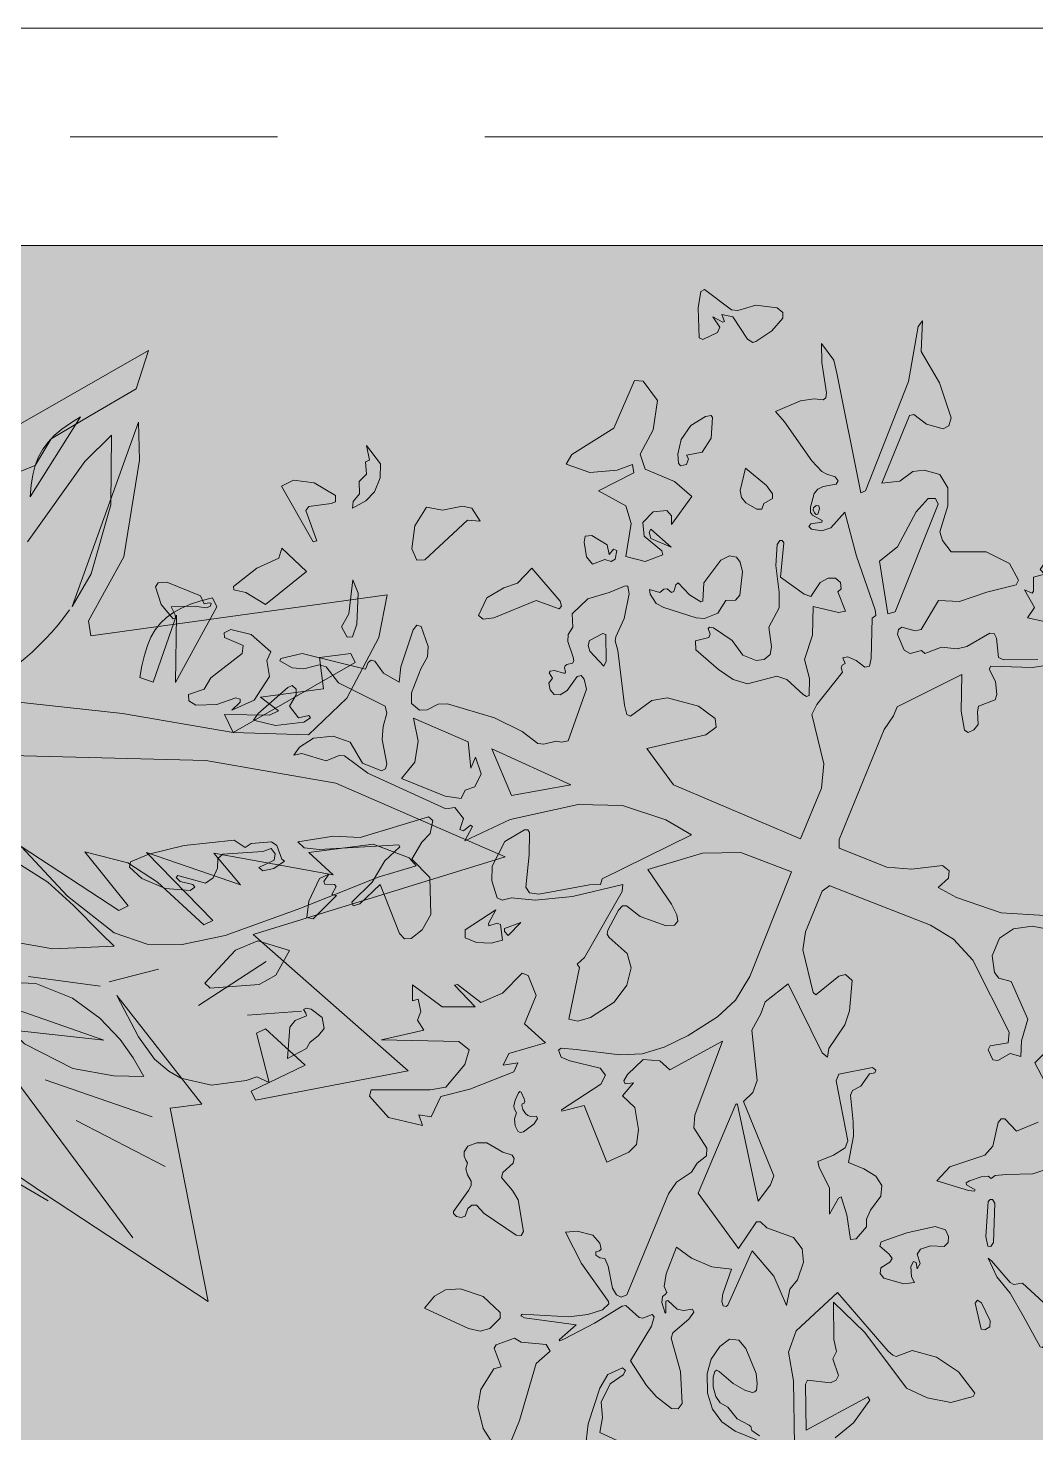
# Model space of a CAD drawing. Header units: millimetres. Extents: x 0 to 1313252738, y -131 to 560100888.
# Drawn here: x 1312633151 to 1312634078, y 560045621 to 560046912 of the extents above; entities that cross this region are included whole.
import ezdxf

# ---------------------------------------------------------------- set-up
doc = ezdxf.new("R2010")
doc.units = ezdxf.units.MM
doc.linetypes.add('CENTERX2', pattern=[101.60000000000001, 63.5, -12.7, 12.7, -12.7])
doc.layers.get('0').update_dxf_attribs({"lineweight": 0})
for name, color, linetype, lineweight in [('001通り芯', 6, 'CENTERX2', 0), ('002外周躯体', 7, 'Continuous', 13), ('009床', 7, 'Continuous', 5), ('010植栽', 92, 'Continuous', 0)]:
    doc.layers.add(name, color=color, linetype=linetype, lineweight=lineweight)

# ---------------------------------------------------------------- blocks, each defined once
blk = doc.blocks.new('樹木平面（CAD素材.com）5dde948b')
at = {"color": 0, "linetype": 'ByBlock', "lineweight": -2}
for points in [[(-68.06893015804599, 520.8026171113041), (-53.45128933142769, 530.7507337849719), (-43.50317265776174, 542.3230327727086), (-43.30014986850073, 547.5001138988009), (-48.47723099459471, 551.9666152624886), (-68.06893015804599, 554.1998659443325), (-84.61528748261117, 549.4288303967569), (-90.40143697648091, 550.0378987645327), (-115.3732400552799, 568.8175067709462), (-118.8246274726734, 566.8887902729903), (-121.1593895491496, 551.9666152624886), (-120.1442756028518, 524.2540045286986), (-116.8959109747193, 522.6298222146306), (-103.3948954890256, 529.3295742601621), (-101.3646675964446, 533.999098413109), (-107.658374063456, 543.7441922975177), (-98.52234854681956, 538.5671111714255), (-96.89816623275328, 539.3792023284594), (-99.53746249311735, 545.8759315847328), (-89.3863230301904, 543.642680902889), (-75.88530754449674, 523.2388905824064), (-70.9112492076638, 520.0920373488989), (-68.04607731959186, 520.8181697374702)], [(-0.0623617916899093, 20.64484045549398), (-7.218915113047843, 15.6200264213453), (-22.4456243074419, -21.83767819685318), (-25.0341648704889, -38.28252412679422), (-15.59360516996457, -77.56743384831952), (-13.00506460691758, -79.69917313553378), (8.007794081338941, -62.49299174587349), (14.25074485104051, -60.97032082643454), (20.49369562074208, -66.60420322835897), (17.90515505769508, -94.46908105409193), (13.4894093913208, -107.4117838693228), (-0.9759643433535528, -129.0337109253564), (-2.194101078905077, -136.9515997064386), (-7.066648021103902, -133.144922407841), (-38.58593605349233, -69.64954506723689), (-59.7510618336928, -86.2466580891214), (-63.55773913229132, -97.36215580102586), (-71.93242918920805, -112.1320637195836), (-66.90761515505801, -158.5735267624718), (-70.86655954560047, -169.5367573824323), (-79.5457837863978, -177.9114474393468), (-51.52863886872729, -246.1271046302127), (-54.57398070759882, -254.5017946871267), (-66.14627969533832, -269.5762367895722), (-84.97457005385877, -180.8239553438206), (-85.63310663922677, -180.0337114413814), (-86.59457005386139, -180.3893211974791), (-121.343213346543, -262.0101291243082), (-84.23755785873438, -313.1179187584544), (-67.43499688312659, -288.614184002357), (-63.83444810263973, -288.4141535145523), (-58.1335792002028, -293.9149919291863), (-33.62984444410177, -302.8163486365033), (-25.72864017581378, -313.2179340023572), (-24.42844200507898, -325.419793758455), (-29.92928041971391, -341.7222785145523), (-36.93034749288563, -350.3235894901618), (-39.93080480995923, -365.4258913194308), (-51.53257310264235, -338.3217602218692), (-71.6356371270267, -315.0182083926015), (-93.95014932215052, -365.1591840023575), (-95.32813712703137, -366.3593669291863), (-98.30636883435, -365.692598636504), (-99.50655176117651, -361.7364400999181), (-98.5409724928868, -354.6625224169916), (-90.46875450508014, -332.0306779047964), (-108.6975745317577, -329.8782665099798), (-127.3754213305328, -321.7770317538821), (-141.1025135561467, -311.8755226075409), (-150.5956271232171, -336.1708922721746), (-152.3959015134642, -347.8393373941258), (-150.0622124890687, -353.306837394126), (-151.3957490744396, -355.240465442906), (-154.1294990744391, -356.9740630038818), (-154.7295905378523, -362.6415934916872), (-151.6624563915138, -372.3097337355889), (-150.7956576110264, -372.1763800770523), (-151.0623649280933, -361.4414105648571), (-149.1287368793164, -360.7079654429064), (-140.3940722451698, -368.6425081258335), (-134.5265112695597, -369.9093678819308), (-126.5252917573634, -368.6425081258335), (-125.3251088305369, -371.3762581258329), (-129.8591332207761, -377.8439105648572), (-144.5947124890699, -390.3791544672963), (-146.0616027329706, -395.4465934916867), (-137.3269380988313, -426.1179349551012), (-135.9934015134604, -455.4557398331493), (-139.5272734646823, -460.389825199003), (-145.6615417573666, -459.9897642233932), (-159.3969685866359, -449.5215020282716), (-168.7317246841958, -438.9198861746131), (-183.3339502939525, -416.2497642233934), (-164.2310387085854, -384.4782550770524), (-161.5639655378509, -375.9436209307109), (-163.6309472451721, -373.7432855648572), (-172.0989045622445, -377.0771270282721), (-175.4327460256572, -376.2770050770527), (-187.6346057817536, -365.4753587355894), (-191.1018009037034, -366.0087733697351), (-216.6168009037028, -381.6556026380281), (-244.0209777329765, -396.1911514185161), (-248.2216179768766, -397.8580721502234), (-249.0217399280991, -396.9912733697352), (-233.4193618793179, -383.1891697111986), (-280.7599106598027, -376.5881636136381), (-284.1604289524876, -374.9879197111991), (-283.0269228549259, -373.4543526380285), (-240.1537216354154, -375.9213953209551), (-222.5510387085851, -373.6543831258327), (-209.08231919639, -369.5204197111989), (-203.2147582207799, -363.7862123941259), (-203.4814655378541, -361.5858770282721), (-228.351922854923, -326.647218491687), (-243.2208557817539, -297.9095050770525), (-232.3525326110212, -297.0427062965646), (-218.1503679768757, -300.7099319063209), (-211.5493618793153, -308.1777367843697), (-210.2825021232165, -313.6452367843694), (-211.9494228549265, -315.17880385754), (-215.4166179768763, -316.1789562965651), (-215.4166179768763, -318.979383125833), (-211.4826850500504, -321.4464258087596), (-206.9486606598039, -322.0465172721747), (-203.8148496841932, -329.3809684916864), (-199.8809167573672, -349.3840172721743), (-196.3470448061453, -355.5849623941258), (-192.013050903708, -357.651944101443), (-186.8122582207761, -355.5182855648573), (-148.4251574204718, -262.7083065252232), (-141.0740369936429, -252.0566830496132), (-127.4219562009639, -242.9052882325404), (-122.1711558960851, -234.5040077447352), (-113.4698296765746, -227.9030016471747), (-113.3198068107194, -220.7019040861987), (-125.1716132131587, -202.0990687203453), (-124.12145315218, -190.3972851837602), (-98.91761168876474, -122.4369269520525), (-147.2249744936453, -148.8409513422962), (-156.3763693107212, -140.4396708544914), (-171.6787016277922, -139.2394879276621), (-186.2309196155947, -153.041591586199), (-189.5314226643786, -158.8924833544915), (-188.1812168716969, -161.4428720740038), (-180.6800735790129, -160.6927577447354), (-190.7316055912051, -172.694587013028), (-179.3298677863313, -183.4962333544913), (-176.0293647375474, -203.5992973788816), (-177.9796619936423, -217.4014010374181), (-184.8807138229131, -224.3024528666865), (-205.3019831420279, -233.5584630841199), (-225.9697422883728, -181.5081429621687), (-246.4568154590998, -186.5657039377788), (-246.9507178981257, -185.57789905973), (-210.5501081420261, -162.0088746694859), (-206.2827910688538, -153.6075941816811), (-211.1724252152017, -147.1177161329005), (-239.2211447273912, -140.5833868646077), (-247.1779130200776, -136.9383868646077), (-249.5782788737379, -130.6707649133882), (-247.2668154590974, -128.7149112548518), (-233.4424861908082, -130.1373502792416), (-193.1252300932501, -134.9825332060713), (-172.6776691176383, -133.9157039377787), (-152.4968154591006, -127.9592405231446), (-130.449010581051, -117.1131429621691), (-103.3337666786137, -99.95497223046186), (-86.88681545910005, -84.57485027924258), (-73.81815692251621, -63.01600881582771), (-35.27243283715143, 33.47633874514759), (-81.83776058104924, 51.13273356222135), (-117.2431569225118, 50.59931892807481), (-167.5174861908053, 35.59703234270911), (-145.8452015109251, 3.472691641489746), (-140.6888600475104, -6.276942504851376), (-139.948006388975, -11.87779616338821), (-142.9410551694636, -15.61169860241261), (-150.5570307792186, -16.44145469997329), (-174.4717868767802, -7.669747382900367), (-187.0509332182446, 2.139155056124309), (-190.778250291416, 2.007447739051258), (-194.5582502914149, -1.798893724363551), (-204.2224804743419, -20.30994555363213), (-204.7558951084902, -23.95494555363212), (-203.0074804743381, -27.06653091948556), (-186.3790201084885, -41.70209494387608), (-182.7784713280016, -54.97078396826646), (-186.8457579133646, -70.77319250485151), (-198.4475262060477, -86.5756010414366), (-220.0508188889762, -100.5110583585101), (-231.7859408401964, -104.0449303097293), (-239.9871908401947, -102.2446559194854), (-230.2238371816602, -54.69776567558302), (-232.41635242556, -51.62733884631506), (-225.5412304743404, -45.49307055363214), (-190.919286876775, 15.15691420246549), (-190.41921065727, 21.55788981222122), (-236.7596069987303, 10.75624347075836), (-271.1648509011684, 7.155694690270137), (-292.7681435840968, 9.356030056124384), (-301.5028082182435, 7.289048348806772), (-305.9701557792177, 9.422706885392472), (-310.8375643158033, 24.95840810490427), (-310.5708569987291, 38.62715810490454), (-299.0357655353182, 61.36395688539233), (-280.6996374865375, 71.9655727390509), (-277.6325033401918, 71.83221908051428), (-276.1656130962911, 69.43185322685575), (-276.6990277304394, 49.09542030002649), (-279.6105826084859, 19.1575239585627), (-276.3656435840931, 13.91228005612402), (-267.5198509011716, 12.93435322685536), (-221.157228949949, 21.36897212929489), (-210.9778996816567, 21.76903310490479), (-209.333204559709, 26.79202090978242), (-127.3957159926321, 67.23568516283103), (-150.7992830658077, 81.03778882136749), (-190.7053653828807, 94.23980101648978), (-231.3615620292221, 95.13993821161148), (-293.921097090195, 81.58787266283116), (-335.727469041416, 61.88486961405079), (-328.7264019682443, 74.88685132136787), (-330.6266916023924, 76.38707997990468), (-337.0276672121436, 70.88624156527021), (-340.3281702609274, 72.18643973600183), (-336.9276519682426, 82.48800985795332), (-345.0288867243398, 92.58954949209965), (-353.2301367243381, 91.38936656527041), (-424.9410666023868, 124.1943665652702), (-446.2443135536123, 140.0967903457581), (-451.2450757487276, 140.1968055896604), (-463.1468897731211, 135.4960891262458), (-485.650319651173, 142.0970952238072), (-492.9514324560478, 140.5968665652703), (-487.7506397731231, 148.0980098579534), (-474.8486733097052, 156.1992446140511), (-456.8459294072709, 157.9995190042946), (-441.2435513584896, 152.4986805896606), (-429.7417983097075, 133.295753760392), (-412.3391458706791, 126.0946561994169), (-408.6385818462913, 127.8949305896603), (-407.5384141633658, 132.6956622969778), (-411.8390696511668, 155.0990769311242), (-410.8389172121497, 166.9008757116121), (-407.3383836755636, 179.3027659555146), (-408.8386123341007, 185.6037263213679), (-451.9451824560491, 207.2070190042946), (-463.2469050170221, 221.8092446140508), (-469.6478806267805, 223.7095342481971), (-483.850045260926, 220.1089854677098), (-494.4516611145847, 220.9091074189291), (-505.6533684316564, 227.3100830286848), (-504.7532312365328, 229.4104031506363), (-485.1502434316607, 234.0111043701486), (-427.0413867243441, 219.7089244920994), (-424.6410208706838, 225.8098543701485), (-421.8405940414122, 228.0101897360018), (-418.3400605048263, 226.9100220530754), (-410.4388562365384, 216.1083757116121), (-396.1366763584846, 207.8071104677097), (-394.5364324560469, 221.9092598579536), (-383.234709895074, 255.9144427847823), (-379.7341763584882, 260.1150830286851), (-375.7398747625229, 258.856148220149), (-369.5476796901385, 240.3810743976228), (-370.0552366632801, 231.14353748636), (-376.0444089464109, 219.9772840771407), (-384.7743888845252, 198.0508228372196), (-384.5713660952642, 188.2042175581809), (-377.3678167578728, 182.098495155295), (-370.1793061456083, 182.3992696579002), (-360.1935926591141, 187.6327460032312), (-351.6816742353877, 187.6477847283618), (-308.5393315179498, 174.8573490050748), (-282.856948676741, 162.3714474656749), (-268.442330639391, 151.4082168457148), (-263.1637381186702, 150.5961256886808), (-251.7944619201917, 153.5399561329291), (-246.7188921887246, 152.5248421866363), (-240.7297199056011, 153.7429789221878), (-223.7322008271185, 201.1600792579015), (-225.8526610704903, 210.5893599145752), (-228.7852124708916, 213.7474921919302), (-232.5298550283223, 213.0707495610681), (-241.6433224572647, 200.1675233993042), (-248.0498193627536, 196.1070676141339), (-253.644225111213, 196.5131131926509), (-257.3888676686438, 200.6638013286028), (-258.4265397026356, 206.7996011817495), (-255.1330588991077, 211.4916834223909), (-258.291191176464, 216.1837656630323), (-257.3888676686438, 217.8981803278825), (-253.3083602499719, 218.3343033566603), (-244.9668807110538, 215.8880040688041), (-243.4028532975026, 216.008313869846), (-243.0218722608661, 216.9908439116903), (-244.1848670042782, 221.1415320476421), (-243.5632663655597, 222.8058176287241), (-241.8588775174612, 223.9888640056379), (-236.8259175072053, 225.2521169165802), (-235.5827162297682, 227.1971253667607), (-236.0840070674421, 230.8465226650374), (-240.9527943283647, 245.2448487501683), (-240.8512829337378, 251.6400666118116), (-236.4862929646733, 258.4413300519727), (-236.8923385431954, 270.6226974074843), (-222.5153173186663, 284.439526120912), (-202.9048197488046, 290.1943449374257), (-188.9087795609048, 296.1095768219948), (-186.7833064091646, 296.3702480575862), (-185.8007763673195, 295.7486474188686), (-184.6979365244369, 289.0514018275254), (-189.1168152585414, 266.3617252872441), (-196.8937159915258, 249.4375199937763), (-197.6155747977791, 245.6176838106899), (-195.1492238764149, 236.9553781356599), (-188.9532691227468, 186.4966956423495), (-186.6185070462779, 177.868227098862), (-183.2686310235112, 176.3455561794235), (-163.879954649321, 190.8616856114081), (-149.26231382271, 193.2979590825102), (-121.0421461157711, 185.5830930906863), (-105.5109027374965, 174.2138168922088), (-104.4957887911987, 166.194416716497), (-114.139371280984, 159.1901304870775), (-168.4592464514826, 146.6816708599826), (-143.8229949271517, 113.3760642582169), (-27.18640249812961, 63.58472519256292), (-7.696214729312488, 110.330722419339), (-5.716742534041259, 132.7139849350919), (-16.67997315399771, 177.9373112424287), (-11.95969330374282, 187.0733367590628), (11.48943885561675, 216.7654196881226), (10.37598574578078, 220.7751197759785), (11.18807690281755, 223.4144160363399), (14.03039595243535, 224.9370869557783), (11.79714527059332, 230.114168081871), (16.26364663427739, 231.1292820281638), (24.18153541536231, 227.6778946107683), (31.89640140718621, 221.4856995383834), (36.15987998161654, 222.5008134846762), (37.78030261439925, 229.5126190766605), (38.72492253664314, 266.5116425783872), (42.17630995403669, 269.1509388387476), (41.56724158626093, 274.2265085702111), (24.31030449928585, 323.5610463600333), (13.65160806321728, 363.9625814224801), (0.6581495506725333, 349.5479633851246), (-7.462762019673391, 347.0101785193929), (-17.08002674047384, 348.2546330239219), (-19.36591296027109, 350.7811388458062), (-17.59134339489901, 353.3076446676901), (-7.365010306322801, 354.6912073796739), (-7.274777955539321, 356.3454671440031), (-16.02731598135506, 361.2781689867288), (-17.95227279802566, 363.6843650075707), (-18.04250514880914, 368.556911949775), (-14.43321111754994, 381.1593636089342), (-11.06453668836548, 385.2799742946254), (-6.2521446466817, 387.5057056139044), (5.598370755960786, 389.6412045824013), (7.553405022892548, 392.7391819592354), (4.605814897364325, 396.4687857915401), (-2.853392767243348, 398.814826911861), (-7.395087756583961, 401.3112552834841), (-16.77925223786951, 411.3270462202381), (-41.8723050380322, 447.1295511537873), (-50.12856513454243, 456.4685994596794), (-27.05164142216017, 466.2813676071746), (-14.66725127738391, 468.2439212366743), (-6.207968391612666, 467.2288072903811), (-3.907043446688476, 469.0560123937083), (-3.0949522896517, 473.5901880204819), (-7.358430864082037, 501.7426814643313), (-7.832150705686217, 519.0672928143921), (3.401776966620674, 503.6375608307435), (6.311770279327903, 491.7268905275768), (28.45817287428145, 381.7900501440831), (32.72165144870451, 383.61725524741), (72.08269471620223, 484.2150473250113), (81.01569744357765, 534.6662104557545), (84.9746418341201, 540.0463143711058), (83.65499370394174, 511.724635269542), (100.7089080016558, 482.8953991948301), (111.3676044377316, 450.7162870973534), (109.3373765451433, 443.5089780786756), (103.9572726297956, 440.6666590290569), (88.73056343540155, 444.9301376034854), (77.05675305303521, 453.8631403308609), (73.09780866250003, 452.9495377791972), (47.719960005179, 390.7230528714586), (64.26631732975147, 392.5502579747854), (76.14315050137157, 401.280237912902), (86.70033554282055, 402.4983746484531), (100.9119307909168, 398.7424530471703), (108.3222625988528, 386.4595742970296), (108.3222625988528, 369.8117055778303), (101.0134421855437, 345.8550164453245), (103.4497156566467, 337.9371276642414), (111.3676044377316, 327.5829654120562), (143.5467165352056, 327.4814540174275), (165.067132196611, 316.7212461867253), (173.1880437669497, 301.5960483869648), (171.0563044797345, 297.3325698125358), (144.0542735083545, 290.4297949777456), (118.9809590349214, 282.0043492235168), (99.59228266073116, 282.91795177518), (83.85801649319546, 256.0174321984255), (78.27488978858673, 254.7992954628744), (65.89049964381775, 258.3521942748985), (62.94666919957307, 256.2204549876838), (62.1345780425363, 251.4494194401086), (68.3267731149208, 237.1363127973823), (73.80838842490266, 234.0909709585044), (84.16255067708335, 236.8317786134944), (87.30940391059632, 234.1924823531335), (102.5361131049831, 239.8771204523723), (116.7477083530793, 238.2529381383042), (125.6807110804547, 240.3846774255189), (146.9981039525992, 252.6675561756597), (151.0585597377685, 252.4645333864009), (153.1902990249837, 248.0995434173428), (154.8144813390572, 230.4365607518507), (159.7885396758902, 228.1017986753777), (191.1555606163347, 228.710867043153)], [(196.1296189531676, 222.6201833653972), (185.9784794902407, 221.0975124459587), (147.7086837150091, 222.3156491815098), (146.2875241901965, 219.7778643157781), (152.1751850786932, 208.4085881173005), (153.3933218142447, 196.4302435510476), (151.7691395001784, 191.3546738195841), (136.6439417004185, 185.5685243257162), (135.5273163594938, 180.5944659888823), (136.2378961218965, 168.9206556065169), (132.2789517313613, 163.7435744804243), (127.0003592106331, 161.4088124039513), (123.6504831878737, 163.6420630857951), (120.6051413489949, 181.1020229620285), (121.1126983221365, 214.7022945843151), (61.72853246402155, 185.1624787471992), (58.48016783588173, 176.6355215983412), (49.85169929239418, 164.3526428482), (8.270094267387321, 62.9554485378935), (8.270094267387321, 55.18982684875528), (52.12301674722766, 37.67911127520711), (75.11534763075542, 35.85190617188028), (103.4370267323211, 39.20178219464606), (109.6799775020226, 34.32923525244132), (109.0709091342469, 27.47721611496582), (99.3258152498347, 18.79799187416393), (116.2274624556048, 9.814233449474159), (157.3395772804615, -4.498873193252165), (197.3858224617033, -6.935146664354306)], [(216.4107496718025, -22.54095705473674), (185.9573312830216, -16.49538955237176), (168.6327199329571, -19.1572439004276), (155.7294937711958, -27.50373634772268), (149.1820088176064, -43.99933797497807), (151.2122367101947, -59.22604716936757), (155.272692495364, -64.40312829546019), (166.5404572992156, -67.34695873970895), (181.9701892828634, -102.0638557029174), (176.1840397889937, -122.1631118395116), (175.473460026591, -136.5777298768671), (165.7283661421788, -133.8369222218771), (154.3590899437004, -140.029117294262), (149.5880543961284, -139.5215603211159), (145.4260872163249, -130.1825120152239), (147.2532923196522, -126.6296132031993), (163.9011610388515, -123.7872941535797), (164.7132521958883, -114.0422002691707), (131.4111702953269, -47.81235973574029), (113.5959205378858, -28.4744390588653), (92.27852766574145, -15.68400333557792), (-0.2028620839955693, 20.54619131408754)], [(-372.4242256689722, 320.3151894864313), (-333.1393159474501, 356.7070244610231), (-321.5670169597106, 355.7934219093595), (-329.3326386488516, 367.6702550809832), (-337.8595957977122, 369.4974601843105), (-356.2839139229218, 365.8430499776564), (-371.0538218414768, 368.7361247245908), (-381.7125182775526, 351.3776762429861), (-384.3010588405996, 330.3648175547287), (-379.7330460822814, 319.8583882106), (-372.7290614102931, 320.1492565114072)], [(204.636323450406, 265.7619572964168), (245.9007053671994, 294.5404376738133), (254.579929608004, 304.8945999259986), (250.9255194013495, 307.9399417648765), (231.2830645405884, 300.1743200757378), (232.6534683680766, 309.1580785004271), (248.3369788383025, 339.1546956133752), (249.555115573854, 353.1632680722132), (238.7441520458342, 368.2377101746592), (230.5217290808687, 367.7809088988274), (209.3566033006609, 351.3360629688869), (199.611509416256, 333.5208132114508), (196.1093663015454, 315.2487621781834), (193.0640244626665, 311.4420848795858), (197.1752359451529, 306.8740721212689), (186.9733407849089, 304.1332644662789), (186.9733407849089, 291.3428287429915), (185.7552040493574, 289.5156236396651), (178.7509178199434, 292.7132325704865), (188.0392104285165, 276.4206537324899), (181.643992566871, 266.8278269400243), (198.5456397726484, 263.1734167333707), (205.1298906950433, 266.1061794707248)], [(-481.1001041973104, 309.3186504401083), (-519.0146100913371, 279.1697662352171), (-537.1343940326587, 290.2852639471212), (-547.9453575606785, 292.7215374182233), (-548.2498917445663, 295.6146121651577), (-526.780231780478, 312.6685264628741), (-506.6809756438852, 321.6522848875638), (-503.7879008969503, 330.7883104041975), (-481.1907919549375, 309.413084557334)], [(-570.0013515697827, -73.54479203366874), (-524.7780252624469, -70.11878246493097), (-509.4751825220847, -61.66795886204454), (-496.9131474367132, -39.05629570837618), (-525.9200284520302, -30.14867082965793), (-546.4760858644548, -38.59949443254436), (-574.7977649660206, -68.9767792753514), (-570.2352044820035, -73.21089480662386)], [(98.20605798604448, -250.6575834108371), (127.3660579860407, -259.592278532789), (132.8335579860395, -260.347949264496), (133.5003262787249, -259.0144126791297), (125.4991067665287, -254.3470346303493), (125.3213018884817, -252.613437069374), (128.3439848153102, -250.7020346303493), (138.8344726201867, -247.0125834108371), (145.2798994494551, -246.568071215715), (148.0803262787267, -248.5683760937641), (151.9475823762877, -245.9013029230323), (162.2158140835999, -244.8344736547397), (186.4861799372629, -244.2121565815687), (202.7207531079948, -238.9027053620562)], [(195.8846803183587, -134.5107141273001), (188.4085408366554, -142.1868840968127), (215.2126262025086, -193.3946889748613)], [(191.4089981537217, -196.7952072675443), (171.5059646171394, -205.0964725114468), (160.6043030317705, -193.8947651943736), (157.3037999829939, -193.6947347065684), (154.5033731537223, -197.1952682431542), (149.6026262025079, -218.7985609260809), (142.4015286415269, -227.0998261699828), (110.2966353488482, -238.0014877553494), (98.110549671208, -250.7199081602889)], [(60.94033489097274, -412.3547332017819), (57.63234563233345, -411.0240108680969), (53.42150259585833, -407.4347684703416), (6.748192540548187, -353.5071533803184), (-31.11555765616868, -388.6300959220438), (-38.11984388558995, -408.4248178747507), (-33.55183112727173, -434.7162690837299), (-32.53671718098121, -493.9989235472203)], [(4.873391120516317, -486.9780638790212), (21.47050414239857, -473.2740256040711), (36.54494624484869, -452.4134340077567), (34.71774114152139, -449.5203592608227), (-21.77334996966601, -479.9737776496017), (-22.53468542938572, -437.6435260891988), (-20.55521323411449, -433.9891158825451), (0.457645454142039, -436.5776564455913), (5.78699367217996, -434.1413829744892), (7.918732959395128, -429.8779044000602), (2.741651833301148, -414.3466610217828), (5.939260764123901, -407.6469089762517), (3.655254384964791, -396.5314112643468), (3.198453109132969, -362.2713155769706), (32.12920057847441, -390.1361934027036), (70.34824065638895, -441.4502033877965), (89.38162714937424, -450.4339618124864), (111.0035542054138, -454.6974403869153), (131.7118787097824, -449.2158250769348), (133.2345496292218, -445.8659490541694), (118.0078404348278, -426.5280283772948), (97.756317206291, -412.9762571942879), (75.67758887442687, -406.7333064245881), (60.9076809558719, -412.367188826512)], [(-67.55476314629414, -488.7936888702747), (-87.13518326589474, -480.9133969020181), (-99.37670552192505, -472.4315559285505), (-108.0690886472184, -460.7013503269472), (-112.4904738355144, -446.0536320500718), (-112.7912483381187, -428.007161893759), (-109.2421092073818, -414.743006328868), (-101.3016623386029, -402.9827232770039), (-92.2652683759552, -396.2660526656996), (-83.89057831903845, -397.1796552173632), (-77.34309336544902, -404.7930098145579), (-67.88561509915961, -427.9545263558016), (-66.862981790302, -437.3010940242592), (-67.5848405965553, -443.1962742753221), (-69.02855820906188, -444.8806114899111), (-71.46483168016493, -445.2716183432981), (-78.32249033956396, -443.1962742753221), (-89.0300626323042, -436.9702420713938), (-101.8430564432892, -426.0220501765639), (-104.3695622651757, -424.9091845169241), (-105.993744579242, -426.172437427866), (-107.557771992786, -431.3758363229367), (-107.557771992786, -440.1885292492697), (-104.9109563698621, -448.9711447253426), (-101.0309652862597, -454.8964024266651), (-93.9026095745103, -458.8365484107939), (-85.4809235015673, -469.6042756040615), (-74.29211200464852, -475.2889137033003), (-72.78823949162687, -476.7927862163264), (-71.85583853354547, -480.2817704465474), (-64.81771517258676, -485.2746271897935)]]:
    blk.add_lwpolyline(points, dxfattribs=at)
for points in [[(-170.6918735794134, 341.8245023390482), (-172.0622774069088, 354.3865374244197), (-162.4694506144406, 364.2077648548006), (-150.1358161669886, 365.5781686822956), (-145.5678034086704, 360.7817552860628), (-145.5678034086704, 352.7877329590083), (-127.0673517374853, 378.368604405583), (-143.0553963915918, 392.3010433184495), (-170.006671665662, 403.4926745763259), (-174.5746844239802, 417.4251134891924), (-162.6978512523601, 439.8083760049448), (-158.5866397698737, 466.7596512790151), (-171.8338767689893, 484.3465003985348), (-179.5994984581302, 485.0317023122824), (-198.7851520430595, 441.4071804703562), (-237.3848598508375, 417.1967128512765), (-242.6380745228998, 408.0606873346428), (-220.7116132829797, 400.52346628342), (-195.5875431122367, 402.5790720246622), (-181.4267035614575, 407.8322866967268), (-180.2847003718743, 400.0666650075881), (-212.7175909559264, 383.6218190776472), (-187.5935207851835, 369.917780802697), (-182.797107388953, 353.7013355106719), (-187.821921423103, 323.3240506678644), (-170.006671665662, 318.7560379095476), (-153.7902263736359, 324.6944544953594), (-154.7038289252996, 328.3488647020131)], [(-114.4540175633628, 451.8908412238015), (-128.0565444436906, 443.8376039165468), (-136.8541986448872, 430.7087968778287), (-140.0348890099376, 417.2416185236793), (-139.2904721159903, 409.1883812164241), (-137.3955927495808, 406.5490849560633), (-131.9139774395989, 407.9702444808731), (-130.2221208624432, 412.9104656861637), (-131.9139774395989, 416.2941788404728), (-117.4316851391595, 419.2041721531787), (-109.1077507795598, 431.9269336133793), (-107.8820946814412, 451.0261145288113), (-109.175425042642, 452.9736294331805)], [(-413.2365646565631, 408.415977215845), (-413.388831748507, 395.4732744006142), (-418.8704470584888, 382.6828386773268), (-426.6360687476226, 374.3081486204123), (-438.8174361031379, 367.6083965748812), (-438.208367735362, 373.8513473445805), (-432.5744853334363, 381.0079006659439), (-432.8790195173241, 392.1233983778479), (-426.1792674717909, 398.9754175153235), (-426.9406029315105, 410.3954494111158), (-423.2861927248632, 411.9181203305546), (-426.0270003798468, 425.4698915135613)], [(-82.51176538669459, 383.9416514438381), (-81.36130291422523, 377.5125964506515), (-77.36852139214533, 372.6400495084468), (-67.14970766612896, 366.8200628830355), (-62.61553203935545, 366.8200628830355), (-60.92367546219975, 372.0986554037572), (-52.93811241803269, 376.5651567674448), (-52.87043815494326, 380.9639838680463), (-58.35205346492512, 388.4081528075258), (-77.63921844448852, 404.4469531589493)], [(-471.8689117482098, 337.7450131673845), (-481.9185398165027, 365.457623901174), (-479.0254650695751, 369.1120341078272), (-458.4694076571431, 372.0051088547612), (-454.5104632666079, 373.5277797742002), (-454.5104632666079, 379.466196360012), (-474.3051852193129, 390.8862282558043), (-493.3385717122982, 393.3225017269064), (-504.301802332262, 387.8408864169264), (-475.0665206790326, 336.8314106157213)], [(53.28283405817272, 270.4885816088422), (59.90645255773052, 272.315786712169), (99.34362937119657, 371.4924192649601), (97.11037868935455, 376.4664776017939), (90.20760385456744, 376.4664776017939), (79.14286183997683, 364.2851102462823), (62.08894754226275, 332.2075095434347), (45.51721236903175, 318.9095168470012)], [(-14.33621146284349, 363.3912335533369), (-12.75213241578967, 361.8673094068035), (-11.32846643678567, 362.328496977465), (-9.64412922219708, 367.1609406526554), (-10.30583312792805, 369.9681693436373), (-12.83233894981458, 370.1486340452007), (-15.17838007013415, 367.8627478254011), (-15.43905130572602, 366.1583589773045)], [(-223.9241581351489, 322.9201199100689), (-218.2395200359133, 316.2880421276241), (-207.140940889778, 320.6191949651393), (-201.2532800012814, 318.7243155987262), (-197.4635212684552, 320.8898920174843), (-196.0423617436427, 328.7401065354802), (-198.9523550563499, 329.9582432710313), (-203.1481593676908, 325.221044854999), (-204.7723416817644, 333.9510247931157), (-218.9839369298606, 342.5456562050604), (-225.074620607611, 342.0042621003709), (-226.0220602908193, 336.5226467903903)], [(-164.6011899016557, 339.8450301437774), (-146.0246046845022, 331.9271413626948), (-164.6011899016557, 348.3719872926354), (-166.1238608210951, 345.7834467295893)], [(-123.4132597330281, 237.5049342030625), (-123.5147711276549, 245.6258457734039), (-111.4349151667738, 248.8742104015405), (-110.0137556419613, 251.8180408457892), (-111.9424721399227, 256.9951219718814), (-110.8258467989981, 258.4162814966912), (-107.0699251977166, 257.8072131289159), (-89.91449950536847, 246.1334027465505), (-80.06789422632937, 232.530875866229), (-67.98803826544825, 227.6583289240243), (-60.47619506288538, 228.4704200810584), (-55.09609114753039, 233.0384328393752), (-53.67493162272513, 240.3472532526826), (-56.31422788308191, 258.4162814966912), (-46.87366818255759, 276.1807755568125), (-46.67064539330385, 290.4938821995383), (-49.71598723218268, 315.0596396998203), (-48.59936189125801, 334.4483160740101), (-46.06157702552809, 338.0012148860342), (-44.03134913293979, 337.899703491405), (-42.30565542424665, 335.9709869934491), (-45.65553144701334, 304.2994318691185), (-23.7290702070859, 288.5651657015824), (-17.63838652933555, 286.5349378089973), (-9.009917985848004, 299.4268849269138), (-1.802608967165724, 303.2843179228257), (5.100165867621398, 303.2843179228257), (9.668178625939618, 299.223862137655), (10.27724699371538, 293.5392240384162), (7.333416549463436, 290.6969049887971), (14.23619138425783, 272.9324109286758), (7.942484917239198, 271.8157855877539), (-15.40513584748623, 277.2974008977344), (-16.11571560989614, 250.802926899496), (-23.32302462857115, 228.5719314756875), (-18.75501187025293, 211.0104602048245), (-19.26256884340182, 195.377705431918), (-21.69884231450487, 194.6671256695131), (-24.54116136412267, 196.3928193782108), (-39.6663591638826, 210.1983690477905), (-48.90389607514589, 213.3452222812975), (-75.80441565189905, 206.0364018679907), (-89.10240834833166, 210.2998804424196), (-102.5019124393984, 219.4359059590538)], [(-123.085462521205, 266.7926457866779), (-115.3705965293811, 266.2850888135317), (-102.9862063846049, 271.0561243611064), (-95.88040876055678, 282.7299347434723), (-86.94740603318131, 283.0344689273598), (-82.78543885338513, 287.8055044749353), (-80.34916538228207, 309.0213859524515), (-82.68392745875826, 318.1574114690852), (-86.03380348152494, 322.5224014381438), (-92.32750994853632, 323.842049568324), (-100.2453987296212, 319.9846165724121), (-115.8781535025227, 299.0732692787833), (-116.8932674488205, 282.2223777703257), (-118.7204725521478, 281.7148207971795), (-129.0746348043285, 288.0085272641936), (-139.6318198457702, 299.1747806734128), (-141.7635591329854, 297.3475755700861), (-143.5907642363126, 290.9523577084424), (-145.620992128901, 290.2417779460375), (-149.7829593086972, 293.5916539688033), (-152.828301147576, 293.1856083902862), (-156.4827113542305, 290.2417779460375), (-165.8217596601207, 292.9825856010275), (-165.2126912923449, 288.6175956319694), (-159.8325873769972, 280.1921498777406), (-152.7267897529491, 276.2332054871995)], [(-315.4335081623467, 285.274724952842), (-299.902264784072, 294.4107504694762), (-287.4163632446689, 298.6742290439051), (-274.0168591536094, 312.5305344107996), (-248.1314535231468, 282.0771160220206), (-246.7610496956513, 277.6613703556477), (-248.8927889828665, 275.2250968845455), (-270.0579147630669, 282.6861843897959), (-308.8860232087573, 266.8504068276306), (-318.9356512770573, 265.7845371840235), (-323.0468627595437, 268.9821461148454)], [(-614.9344187331044, 279.2501294226318), (-603.7004910608048, 265.9859738577411), (-601.602588905127, 266.5950422255164), (-602.0763087467312, 269.6403840643948), (-605.7983932164752, 276.8815302146154), (-584.4810003443307, 277.6259471085632), (-573.1793984089344, 276.0694390575818), (-569.3896396761082, 277.5582728454774), (-568.848245571422, 280.2652433689246), (-571.0138219901819, 280.5359404212691), (-575.2096263015228, 279.8591977904071), (-578.7286879820058, 287.1003439406277), (-609.5881519493014, 299.755431137743), (-617.6413892565506, 299.0110142437952), (-620.2130112538252, 295.2889297740553)], [(-443.9279003765005, 248.9923319505856), (-438.9030863423577, 249.4491332264174), (-435.0202754977836, 261.0975657601257), (-433.8782723082077, 289.4192448616905), (-438.6746857044381, 301.752879309146), (-442.3290959110927, 270.6903925525912), (-448.9527144106505, 258.5851587430516)], [(-549.9541728934599, 181.9437914453669), (-529.2458483890913, 191.0798169620006), (-515.2372759302489, 213.0062782019217), (-517.6735494013518, 227.623919028536), (-514.1714062866412, 235.6940749015625), (-531.9866560440823, 251.6821195556713), (-550.8677754451237, 256.2501323139886), (-556.9584591228813, 253.2047904751102), (-556.6539249389933, 248.7890448087374), (-539.4477435493282, 241.3279573034865), (-540.3613461009918, 234.0191368901797), (-569.2920935703332, 211.7881414663707), (-575.2305101561468, 201.4339792141854), (-589.6958838908139, 196.2568980880933), (-589.5436167988701, 190.6230156861693), (-582.8438647533367, 186.5118042036838), (-563.6582111684073, 187.1208725714596), (-546.2997626868054, 193.3638233411593), (-542.340818296263, 191.9934195136643), (-542.340818296263, 189.2526118586743)], [(-220.9487914059755, 245.9182197381442), (-222.2684395361611, 241.5532297690857), (-220.7457686167217, 236.2746372483639), (-207.9553328934307, 222.4690875787842), (-205.7220822115887, 227.1386117317302), (-205.9251050008497, 251.3998350481243), (-208.7674240504675, 252.5164603890462)], [(-525.5914381824368, 179.050716698433), (-530.007183848811, 172.8077659287332), (-509.755660620267, 167.9352189865285), (-483.5657208059164, 170.9805608254064), (-477.6273042201101, 174.787238124004), (-478.9977080476055, 176.9189774112183), (-488.7428019320104, 174.9395052159475), (-496.9652248969833, 185.5982016520202), (-490.8745412192256, 196.1046309961493), (-490.8745412192256, 201.2817121222415), (-494.5289514258802, 204.7838552369517), (-498.4878958164227, 202.8043830416809)], [(-378.4564090976092, 153.4540281552126), (-381.6540180284318, 134.0399739323661), (-393.9876524758838, 119.193932467836), (-353.789140202698, 102.9774871758113), (-338.9430987381675, 100.6934807966527), (-335.5170891694324, 108.4591024857914), (-326.381063652796, 111.4283107786973), (-320.6710477049019, 123.5335445882374), (-325.9242623769642, 138.8363873285989), (-330.2638744973701, 128.5583586223861), (-332.7762815144415, 152.7688262414653), (-382.7960212180078, 174.4668868434705)], [(-310.8498202745213, 146.3736083798217), (-238.2184174172835, 113.2555158820241), (-292.806169879168, 103.4342884516427)], [(-413.6420815298952, 21.79344090970289), (-395.7760760751444, -23.37912970031903), (-391.1065519221993, -28.15016524789462), (-384.9143568498149, -28.04865385326548), (-374.864728781522, -20.0292536775537), (-367.0483513950638, -5.919169824085657), (-367.9619539467276, 28.18865877134704), (-384.5083112713, 44.93803888517549), (-375.3722857546636, 60.67230505271118), (-367.6574197628397, 68.48868243916466), (-365.1196348971098, 80.5685384000476), (-369.1800906822791, 83.81690302818379), (-432.0156439577949, 64.83427223251147), (-456.479890063445, 66.05240896806254), (-489.1665591340678, 60.87532784196992), (-483.3804096402054, 55.29220113736073), (-469.4733485759899, 53.87104161255093), (-396.2836330482933, 58.13452018697989), (-395.3700304966296, 56.20580368902392), (-409.1755801662111, 43.41536796573655), (-420.7478791539434, 23.72215740765932), (-439.5274871603578, 5.348594979762765), (-438.2078390301793, 1.998718956996981), (-432.3201781416828, 3.825924060323359)], [(-626.0641914848783, 49.50922387457421), (-593.6820565981434, 57.42711265565686), (-547.595883436461, 62.40117099249073), (-537.6477667627877, 55.59990755233002), (-532.1661514528131, 59.45734054824197), (-513.3865434463987, 60.77698867842264), (-508.4124851095585, 57.42711265565686), (-504.0474951405013, 45.0427225108865), (-501.5097102747714, 43.01249461830184), (-511.2548041591835, 36.51576536202856), (-521.4059436221105, 34.28251468018471), (-524.9588424341308, 37.32785651906261), (-511.0517813699225, 44.12911995922331), (-510.1381788182589, 49.91526945309124), (-513.7925890249134, 54.78781639529597), (-521.4059436221105, 51.94549734567681), (-558.0515570832687, 49.61073526920336), (-562.8225926308478, 45.65179087866226), (-563.1271268147357, 36.71878815128684), (-566.984559810644, 27.68427402928228), (-573.9888460400653, 22.91323848170714), (-599.6712288812668, 30.01903610575573), (-600.9908770114525, 28.1918310024289), (-597.3364668047979, 24.53742079577523), (-585.8656792116926, 21.69510174615607), (-583.8354513191042, 19.36033966968307), (-588.2004412881614, 16.21348643617557), (-610.9389936851185, 18.0406915395024), (-632.5609207411508, 27.07520566150697), (-644.0317083342561, 37.73390209757963), (-642.9150829933387, 42.50493764515522)], [(-479.0852087549537, 6.382742312548089), (-480.8109024636469, -8.742455487212283), (-475.1262643644113, -9.757569433505068), (-453.7073600976327, 11.55982343864025), (-457.8693272774362, 12.47342599030389), (-454.0118942815206, 19.78224640361122), (-455.6360765955941, 21.81247429619589), (-464.2645451390816, 21.91398569082549), (-465.381170479999, 24.35025916192762), (-460.8131577216809, 31.25303399671793), (-469.4416262651684, 27.29408960617639)], [(-302.8860124694365, -15.06867732281853), (-301.0588073661093, -29.38178396554486), (-311.615992407551, -32.32561440979362), (-324.9139851039836, -31.61503464738826), (-335.4711701454253, -27.25004467833014), (-335.3696587507984, -19.94122426502326), (-307.0479796492327, -1.466150442497109), (-314.052265878654, -14.15507477115534), (-313.6462203001392, -16.18530266374046), (-305.9313543083153, -13.74902919263832)], [(-295.7802148453884, -25.11830539111588), (-284.2079158576489, -13.2414722194917), (-299.231602262782, -18.82459892410134), (-299.1300908681552, -21.56540657909136)], [(-367.6809471433699, -167.1856169954926), (-353.0633063167516, -164.6732099784185), (-335.7048578351496, -143.8887519280765), (-331.5936463526632, -130.4131142910419), (-341.1864731451315, -122.6474926019032), (-412.4474721748738, -121.0486881364922), (-373.390963091264, -112.3694638956904), (-379.3293796770777, -103.0050377411403), (-376.1317707462549, -95.01101541408615), (-378.6441777633264, -83.5909835182938), (-383.8973924353959, -85.41818862162063), (-383.8973924353959, -70.57214715709097), (-356.4893158854939, -90.89980393160113), (-326.3404316806009, -90.6714032936852), (-345.0692839896983, -70.80054779500688), (-342.3284763347074, -70.11534588125915), (-320.858816370619, -86.78859244911564), (-300.9879608719384, -78.10936820831377), (-282.9443104765924, -59.83731717504634), (-277.4626951666105, -62.12132355420454), (-270.1538747533013, -80.39337458747241), (-280.8887047353455, -106.4310473098785), (-261.4746505124967, -123.7894957914823), (-295.2779449240443, -133.8391238597796), (-300.5311595961066, -144.3455532039083), (-286.8271213211592, -142.289947462666), (-290.7099321657261, -150.5123704276361), (-331.1368450768314, -166.5004150817453), (-357.8597197129894, -173.1240335813049), (-366.7673445917061, -191.8528858904042), (-377.9589758495822, -190.0256807870773), (-374.6683148070115, -199.8215303688012), (-405.8661500897397, -192.445035692408), (-423.1907614398041, -172.819499397417), (-421.8118983294225, -166.9572163575767)], [(-466.7254034010656, -100.6364385331235), (-464.8981982977384, -110.6860666014208), (-470.0752794238324, -117.0812844630645), (-478.196190994171, -123.6795251139665), (-481.343044227684, -129.1611404239465), (-498.8030041039128, -138.3986773352098), (-496.5697534220708, -109.4679298658698), (-491.6972064798646, -103.2757347934844), (-481.140021438423, -99.21527900831416), (-481.8506012008255, -96.67749414258242), (-483.9823404880408, -93.1245953305579), (-481.5460670169377, -91.90645859500681), (-477.0795656532536, -92.82006114667001)], [(5.81707112244112, -158.8784326921896), (16.47576755850969, -213.9991199758802), (14.03949408741391, -220.2928264428942), (3.177774862077058, -227.1956012776846), (-11.33835456990709, -233.0832621661816), (-10.01870643972142, -238.6663888707913), (-0.3751239499433723, -257.1414626933174), (-0.3751239499433723, -281.5041974043406), (7.745787620395276, -266.6835337884681), (10.38508388075934, -265.5669084475462), (15.3591422175923, -282.1132657721164), (18.85564581037397, -304.5924001605749), (23.99888980492324, -304.0058898804941), (33.51840281238037, -293.1780077867061), (33.39809301133573, -286.0195746247013), (37.21792919442304, -277.8685856041002), (46.69232602649208, -264.7548172905126), (47.50441718352157, -255.0999557568848), (42.21078593767379, -246.5278824326356), (31.20243914232196, -239.6702237732361), (17.12619242039727, -234.0457405745183), (21.66788740973789, -209.8333931147981), (21.30695800661124, -196.4489277488651), (18.71277792164255, -171.9734025993643), (20.607657288052, -167.7099240249358), (28.45787180604748, -163.5817939766789), (36.30808632404296, -152.3478663043738), (41.18063326624906, -151.5357751473393), (42.12807294945742, -148.9641531500647), (39.21807963675019, -146.4602054158763), (8.25334459354417, -152.584726225175)], [(-286.281789643599, -169.7593654103734), (-289.4230091557947, -176.5159507762273), (-290.5491067167714, -181.9093654103735), (-290.3713018387243, -184.3393654103733), (-288.1783750094509, -188.3103410201297), (-289.986057936283, -193.8222922396417), (-289.5711798875018, -200.3121702884223), (-287.0819115948216, -205.1721702884224), (-284.8297164728683, -206.3279019957394), (-281.6292286679927, -205.705584922569), (-271.9388628143315, -198.3563166298859), (-268.8173993996934, -193.5424141908615), (-269.6998384240833, -191.3033898006179), (-275.1525213509194, -191.5536337030566), (-277.6549603753046, -190.6711946786663), (-279.9466676923803, -188.8799751664715), (-282.2383750094559, -185.2975361420813), (-283.4369115948175, -181.4780239469591), (-283.1208140338458, -180.0950971176908), (-281.19349696067, -179.2697312640325), (-280.6008140338418, -177.8999751664719), (-281.1276433021376, -175.2526580933013), (-283.8013018387173, -169.2599751664715), (-285.0964237899425, -168.7221702884221)], [(-288.5037182674387, -300.6753281188485), (-283.8341941144936, -301.1490479604518), (-281.6686176957337, -297.4946377537985), (-286.811861690283, -268.3947046267426), (-291.7520828955712, -259.5970504255397), (-301.9032223584982, -247.8217286485451), (-300.7527598860361, -243.0168559694262), (-291.4137115801459, -234.422224557482), (-290.2181329322884, -230.2790557840949), (-292.1731671992202, -227.0908460564797), (-300.8956277747748, -224.5643402345959), (-315.3869201695161, -215.9622407914712), (-324.7644811451209, -215.9754115231785), (-332.9303348036592, -218.9519968890322), (-336.3415543158589, -224.0622407914716), (-336.2641762670719, -228.1826218890328), (-334.7528348036612, -231.8572560353746), (-333.1525909012234, -234.2872560353744), (-334.6342982182942, -239.8584755475695), (-333.1229567548762, -245.1037194500082), (-329.7446640719536, -251.1490853036666), (-330.0113713890278, -255.2089633524474), (-332.2635665109737, -259.7429877426912), (-346.013810413413, -278.9459145719598), (-346.1323469987801, -280.842499937813), (-343.4652738280529, -283.5688414012279), (-339.1090543158534, -284.5171340841548), (-335.3158835841496, -283.2724999378129), (-333.0340543158563, -276.3084755475693), (-329.2705177304924, -273.1968901817154), (-324.9439323646329, -273.107987742691), (-317.8066741837501, -280.914443297685)], [(147.7265686567734, -311.1827034565672), (150.4133979250655, -307.468557115104), (151.6308674372594, -271.3148985785191), (149.4083064616534, -267.8921546760808), (147.23019670555, -267.8921546760808), (145.4965991445751, -269.8924595541289), (143.1962485348231, -302.0195784565681), (145.2175442665284, -310.7678254077868)], [(70.58933021863413, -298.4650595903131), (96.77927003298464, -292.6789100964452), (106.1183183388748, -295.8257633299522), (109.0621487831267, -301.916447007708), (108.5545918099778, -307.4995737123177), (104.9001816033305, -311.2554953136009), (92.5157914585543, -310.4434041565664), (83.27825454729098, -313.5902573900735), (80.02988991915845, -318.1582701483908), (82.87220896877625, -326.7867386918783), (80.02988991915845, -331.6592856340827), (79.3193101567558, -325.8731361402147), (76.88303668565275, -325.0610449831802), (74.2437404252887, -329.4260349522387), (74.95432018769132, -339.1711288366482), (77.59361644805541, -344.1451871734822), (67.8485225636432, -345.4648353036628), (49.5764715303776, -340.3892655721993), (46.2265955076109, -336.0242756031412), (46.63264108613293, -330.8471944770486), (55.05808684035946, -325.4670905616976), (57.08831473294049, -322.218725933561), (54.24599568332268, -318.2597815430195), (45.82054992909615, -310.9509611297131), (47.14019805927455, -306.7889939499132)], [(195.3701000020483, -403.8794579344625), (203.3713195142373, -391.410890861292), (202.571197563022, -373.9415615929993), (195.9035146361893, -362.4731469588533), (176.8932097581455, -344.9741835442186), (169.1279658557068, -346.0574762271459), (165.4796731727801, -344.2004030564139), (148.3840634166808, -324.3389396417801), (145.3720817093599, -321.9937262271455), (153.2547646361891, -339.122262812511), (165.7307402459446, -354.1171408612922), (177.4510451239948, -374.7499152515361), (193.2364414654621, -403.279366471048)], [(-332.3654133482742, -386.5770486386587), (-321.4637517629126, -388.8773992484153), (-312.8624407873031, -386.677063882561), (-303.260977372669, -377.1756157118293), (-303.36099261657, -371.9748230289028), (-318.8633554214503, -357.2725821752442), (-339.7665413970571, -349.9714693703659), (-353.5686450555913, -351.0716370532929), (-363.4701542019357, -356.6724907118296), (-372.7715718848594, -367.774182785)], [(133.3424054860115, -363.381596455728), (138.8240207959934, -387.1352627989759), (142.3769196080211, -387.8458425613808), (147.0464437609662, -385.0035235117616), (147.1479551555931, -379.5219082017812), (139.2300663745081, -362.8740394825818), (135.4741447732267, -360.5392774061088)], [(-285.3756124717511, -471.0628422743284), (-270.1857973040715, -418.7423678078653), (-257.3588422735811, -407.2656185700602), (-261.0719082034593, -401.1896925029873), (-283.7753685693133, -399.0893723810356), (-290.1763441790718, -395.2887931127434), (-306.7788746668775, -401.5897534785962), (-308.6791643010183, -404.5902107956695), (-302.2781886912671, -421.7928327468894), (-308.9792100327286, -423.6931223810357), (-321.081054544924, -442.696018722499), (-323.6814508863863, -458.6984577468897), (-318.8807191790729, -478.5014760395724), (-312.2797130815125, -488.6030156737192), (-298.8776703985823, -504.1428841950601)], [(-214.5178259757922, -523.1784121176656), (-166.1984021322605, -553.7333419010738), (-161.6303893739423, -553.7333419010738), (-160.006207059876, -535.2582680785476), (-162.6455033202328, -520.1330702787877), (-173.7102453348234, -502.5715990079252), (-186.5006810581144, -493.7401076751789), (-211.4724841369134, -482.2693200820722), (-209.1377220604372, -468.3622590178633), (-210.3558587959887, -454.2521751643959), (-202.133435831016, -437.5027950505669), (-190.2566026593959, -429.2803720855963), (-188.1248633721807, -425.1184049057965), (-190.7641596325447, -422.5806200400651), (-204.1636637236043, -428.8743265070793), (-211.5739955315403, -441.2587166518497), (-222.2326919676161, -474.2499199063599), (-224.2629198601971, -489.9841860738961), (-207.7165625356319, -507.3426345555008), (-208.3256309034077, -511.809135919188), (-215.2284057381948, -519.219467727124)]]:
    blk.add_lwpolyline(points, close=True, dxfattribs=at)
blk = doc.blocks.new('樹木平面（CAD素材.com）463e85fd')
at = {"color": 0, "linetype": 'ByBlock', "lineweight": -2}
for points in [[(52.32457569726829, 327.0912996851766), (284.7493371718192, 460.1369789706695), (273.4802838753712, 424.9771922588661), (231.3132157280288, 400.5596942925185), (195.2824257752818, 378.9565882892284), (180.7266572253975, 354.5646944563414), (94.25626413138158, 320.0613180031323)], [(173.4559059434177, 284.2549457008918), (226.2168366775986, 358.2245420584895), (250.8037572530629, 382.275697453144), (250.0908308662656, 318.376950207934), (232.2026786533061, 254.7394560288021), (214.5293114248161, 224.9031177708821), (275.6785836719974, 394.3235383158535), (276.6436214427631, 359.4866562977641), (262.0312883383485, 270.5235171542763), (229.7747674301608, 211.5414114984942), (231.8612711755759, 197.7470726228839), (504.3243771039815, 235.3713145598567), (496.5739920711094, 196.2226213883286), (467.131379472923, 140.4291135789126), (431.9918060830932, 106.8610299227548), (362.7308421760208, 108.9123217427095), (261.0175554259567, 126.4399552010554), (139.9463286136106, 139.6461536649203)], [(158.117521640981, 87.648229416518), (337.5617676787278, 83.07931474740327), (456.9156264083321, 62.39947116556868)], [(175.9195630984249, 325.5330102981534), (222.1726987777292, 399.1186299636029), (212.979743462769, 393.4530785767166), (205.0023985721491, 387.7928031754327), (198.167176591789, 381.9957493654856), (192.3976749587746, 375.9174272129712), (187.6179186763875, 369.4145775395591), (183.7535910696497, 362.3447443563018), (180.7266572253975, 354.5646944563414), (178.4628004686492, 345.931971850754), (176.8856182365089, 336.3020866056067), (175.9195630984249, 325.5330102981534)], [(276.8376667500197, 159.4411192740917), (289.1452225105713, 155.1654574220156), (310.5235317709412, 216.7032362247555), (309.7443870774295, 154.9057425241808), (347.7059139504237, 224.4754152353926), (343.6899669961858, 232.7670240417047), (332.9740409806982, 230.0070760284034), (323.4516520920442, 226.9069733740725), (315.0476044781826, 223.3852543940884), (307.6830100203624, 219.3617401023621), (301.2802113553844, 214.755823946638), (295.7603203645122, 209.4873269408181), (291.0460812792371, 203.4748133717767), (287.0602643025705, 196.638907442808), (283.7247845051388, 188.8977718460846), (280.9607537681804, 180.1712275955215), (278.6913438893935, 170.3790697335534), (276.8376667500197, 159.4411192740917)], [(362.7308421760208, 108.9123217427095), (474.7974185101411, 173.4271879083389), (470.7814715559034, 181.7187967146492), (441.8906981827312, 177.9625646582499), (445.6469302391342, 149.0717912850778), (387.8653834927937, 141.5593271722791), (404.1888862075793, 128.9920565138945), (395.8972774012655, 124.9761095596568), (354.6989482675453, 125.4955393553318), (362.7308421760208, 108.9123217427095)], [(456.9156264083321, 62.39947116556868), (612.6381894433797, -5.491688671947486), (380.9925726623442, -76.73987425686029), (523.6284352433322, -202.1528659428786), (383.1905153317166, -229.2256350311873), (379.1745683774788, -220.934026224877), (428.9242212153476, -196.8383444994542)], [(395.757785990103, -212.9021323164034), (384.3676991666871, -207.6769967495557), (374.5320375195916, -211.0951031829318), (342.5875834617618, -215.3732206821624), (314.6174676849587, -208.856322838863), (303.3954462427682, -202.5003472062999), (290.3936949229792, -191.3517491228986), (275.7380831578412, -170.8074719122078), (255.7871334775846, -132.7728066977406), (333.7005773916864, -232.7221521897481), (304.8098040185141, -236.4783842461493), (339.6547521174616, -414.0986863372454), (189.0890292681033, -315.17254426414), (153.7856619566464, -291.1889456769641), (116.740559032838, -262.287217591178), (75.14096358348252, -221.1392513272894), (45.86743951062271, -169.8728742627072), (30.68907215041327, -125.7148698655764), (27.96531922470604, -70.59001870693555), (35.34215177564693, -39.41800066621546), (270.3447943040846, -355.5379948973932)], [(330.7234900288022, -142.0338851160013), (393.0404135250538, -101.6147006757928)], [(240.2949378528902, -124.4118079120289), (174.481497198074, -115.3410544122053)], [(248.5865466592004, -120.395860957793), (294.060537644993, -108.6077349929182)], [(425.4277040567866, -147.3484065594239), (375.9377661167563, -150.8449237179866)], [(428.9242212153476, -196.8383444994542), (392.2612688315385, -163.4121943763712), (383.9696600252282, -167.4281413306089), (395.757785990103, -212.9021323164034)], [(189.7661403215097, -210.3049833380282), (288.2265864058936, -244.5102781546229)], [(218.137483899005, -247.7470804153454), (300.0147123707683, -289.9842691404156)], [(163.8524543112253, -304.7494824681762), (192.483512786559, -321.5924149786351)]]:
    blk.add_lwpolyline(points, dxfattribs=at)
blk.add_lwpolyline([(212.210175526956, 221.8374591116935, -0.1497877170533385), (104.3153237531696, 137.8394233885228), (70.47914655975728, 123.3973771700257), (144.4789626677084, 250.2152447806511)], format="xyb", dxfattribs=at)
for points in [[(253.1219234091113, -87.48914063038502), (196.8317867053301, -90.01772423407603), (158.3894918994883, -83.07273578750666), (122.2740666049103, -69.78516223045517), (91.531710131374, -53.3639194841071), (46.551067484379, -22.26398747652456), (31.58591971924761, -10.52722729304514), (46.3368008295838, -6.282858358408703), (76.93291905111619, -13.35410662919094), (106.4586683889028, -33.71609070385239), (142.094206666341, -69.60734852857422), (148.9531450830491, -63.87666697016085), (122.0144718951596, -28.14930449701751), (142.6136364620142, -28.40901939485593), (118.2582398387567, 0.7414688761527941), (155.4093429204658, -5.520133208836341), (192.2013014744079, -28.51813109580326), (215.7475882212056, -50.05797229099154), (240.9851866723948, -75.67843616399477)], [(530.7046546177316, -13.53981124411257), (496.0196014255124, -24.06505885497427), (424.9565656070371, -52.6507721690541), (355.2924019984875, -77.69319693964006), (315.6770441987646, -85.89289916382586), (283.6869614854477, -85.75039409958117), (253.1941768769502, -75.12405563158063), (210.4040438767588, -41.55204770553246), (167.748177778787, 4.237986034713685), (257.6573001590223, -54.58242030297697), (265.9489089653362, -50.56647334873924), (226.1833910417208, -0.8357863706205534), (265.6373030759278, -10.96424468956866), (293.035250776953, -28.74111368807189), (335.7782965743863, -67.928835654875), (344.0699053806966, -63.91288870063909), (283.0515563736335, -1.336250306547299), (369.2044466974694, -31.26588327106947), (344.8490500742118, -2.115395000060743), (454.443546964385, -22.06604717704613), (432.1820904385949, -1.46816966944425), (491.3049191216668, 6.392458739763242), (524.3894143270463, -6.137390138889713)], [(280.4544073952566, -207.3278959751406), (252.9891632666732, -206.6194224571936), (215.1477687275837, -199.8714497090223), (170.7529118858583, -177.2035495728523), (157.3788497897767, -164.5712774543972), (243.791455011451, -173.9017458520575), (120.7158974059712, -131.1451273313159), (153.2439083369572, -120.5518908362119), (181.1007960362021, -121.9146910874733), (215.0030539331874, -135.1764056390102), (239.9035306329879, -153.630656162225), (258.6212423440338, -173.366810800333), (270.6624959825804, -190.0708328604341)]]:
    blk.add_lwpolyline(points, close=True, dxfattribs=at)

msp = doc.modelspace()

# ---------------------------------------------------------------- hatches: boundary and pattern name
at = {"layer": '009床', "transparency": 33554664}
h = msp.add_hatch(color=8, dxfattribs=at)
h.dxf.hatch_style = 1
h.paths.add_polyline_path([(1312638729.125972, 560046712.233134), (1312631354.125972, 560046712.233134), (1312631354.125972, 560045012.233134), (1312638729.125972, 560045012.233134)])
h.paths.add_polyline_path([(1312631354.125972, 560046712.233134), (1312631254.125972, 560046712.233134), (1312631254.125972, 560045012.233134), (1312631354.125972, 560045012.233134)])

# ---------------------------------------------------------------- linework, layer by layer
at = {"layer": '001通り芯', "ltscale": 15}
msp.add_line((1312622903.022148, 560046812.233134), (1312652103.029505, 560046812.233134), dxfattribs=at)
at = {"layer": '002外周躯体'}
for p, q in [((1312631054.125972, 560046912.233134), (1312646554.125972, 560046912.233134)), ((1312631254.125972, 560046712.233134), (1312646354.125972, 560046712.233134))]:
    msp.add_line(p, q, dxfattribs=at)

# ---------------------------------------------------------------- block references
at = {"layer": '010植栽'}
for name, p in [('樹木平面（CAD素材.com）463e85fd', (1312632977.176755, 560046155.6316297)), ('樹木平面（CAD素材.com）5dde948b', (1312633888.454026, 560046103.1377871))]:
    msp.add_blockref(name, p, dxfattribs=at)

doc.saveas('drawing.dxf')
